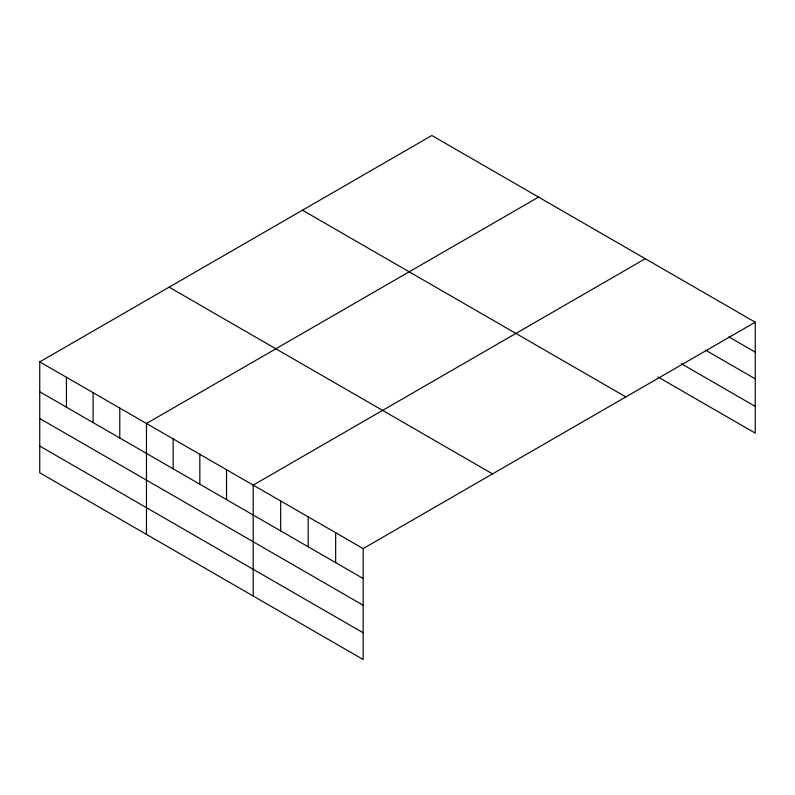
<?xml version="1.0" encoding="UTF-8"?>
<svg xmlns="http://www.w3.org/2000/svg" width="795" height="795" viewBox="0 0 795 795"><rect width="100%" height="100%" fill="white"/><g stroke="black" fill="none" stroke-linecap="round" stroke-linejoin="round"><path stroke-width="1.19" d="M39.75 361.874L363.146 548.59L363.146 659.502L39.75 472.786L39.75 361.874L431.854 135.498L755.25 322.214L755.25 433.126L657.982 376.969M538.573 197.11L146.469 423.487L146.469 534.409M645.292 258.723L253.198 485.109L253.198 596.021M363.146 548.59L755.25 322.214M728.816 336.861L755.25 352.125M705.562 350.168L755.25 378.857M681.245 363.663L755.25 406.394M302.458 210.198L625.854 396.914M169.146 287.174L492.542 473.88M39.75 391.786L363.146 578.502M39.75 418.518L363.146 605.233M39.75 446.065L363.146 632.77M335.659 532.72L335.659 562.631M308.172 516.849L308.172 546.761M280.685 500.979L280.685 530.891M226.515 469.706L226.515 499.618M199.833 454.293L199.833 484.215M173.151 438.89L173.151 468.812M119.787 408.083L119.787 438.005M93.114 392.68L93.114 422.592M66.432 377.277L66.432 407.189"/></g></svg>
